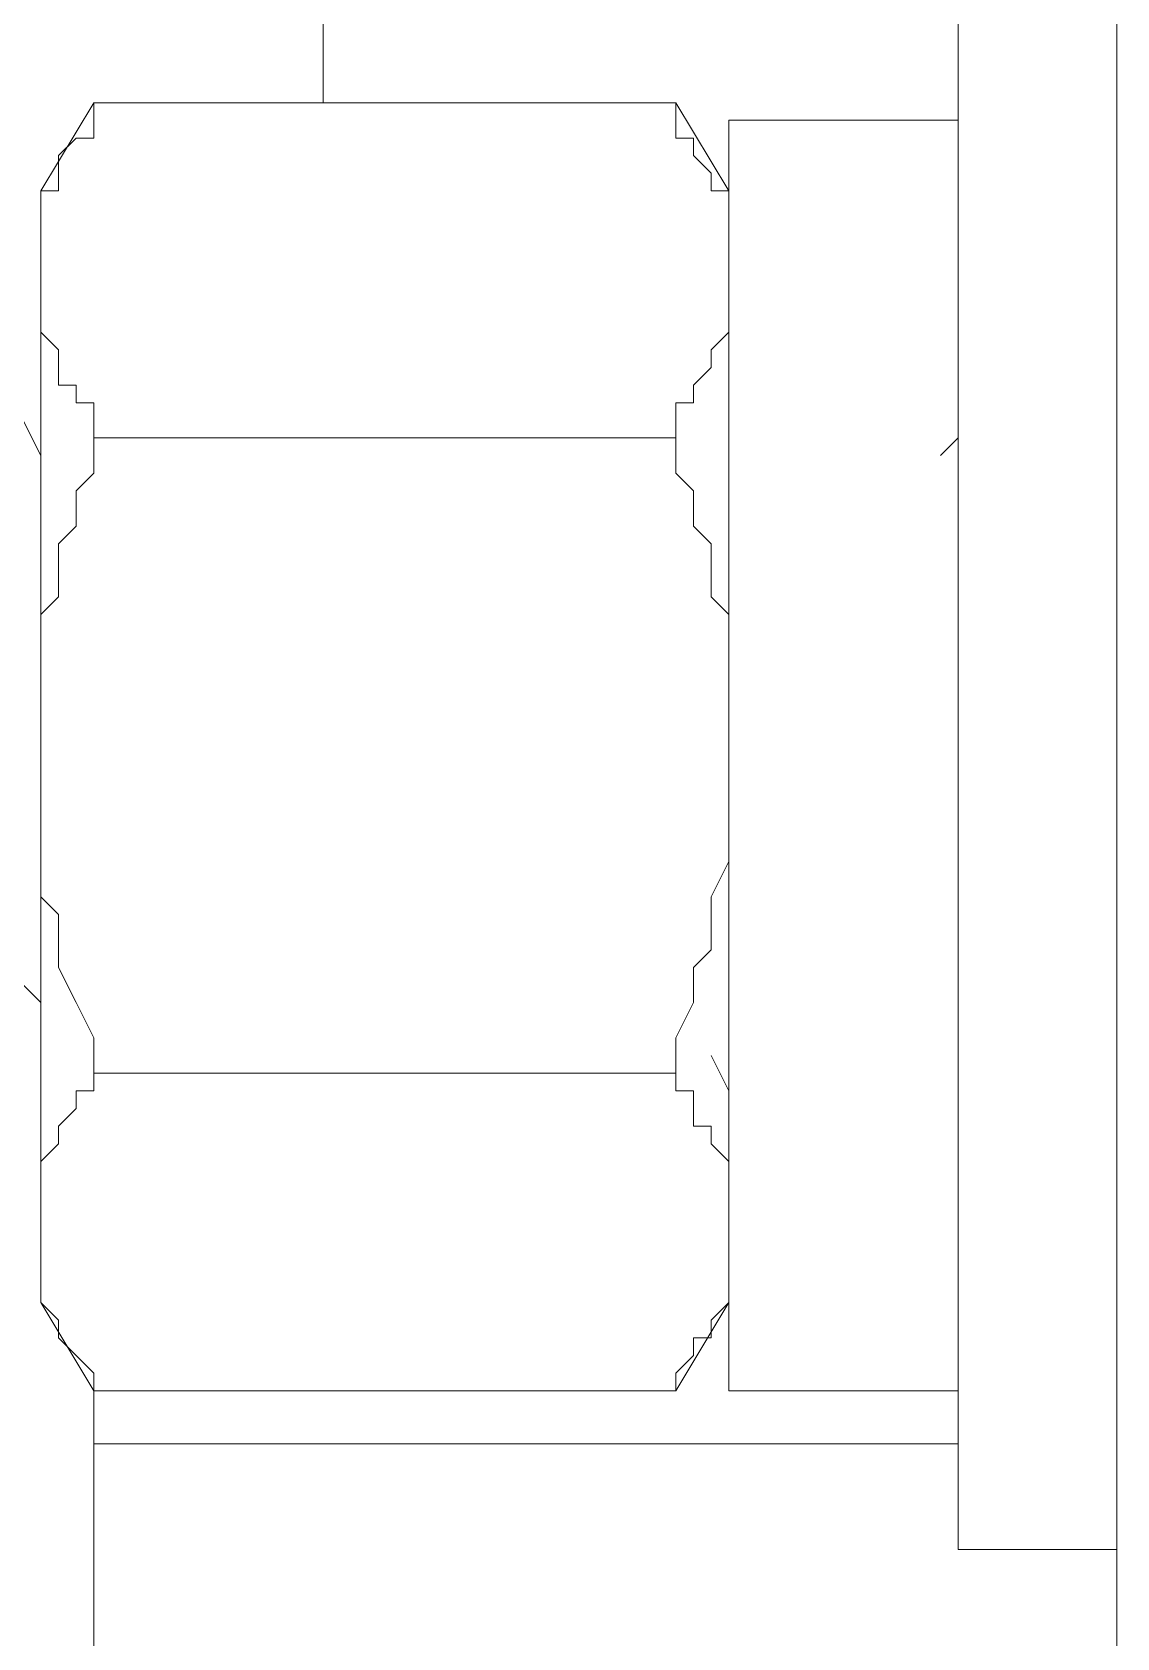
# Model space of a CAD drawing. Header units: millimetres. Extents: x 1341 to 37388, y -13954 to 1849.
# Drawn here: x 29444.37 to 29463.83, y 336.59 to 365.37 of the extents above; entities that cross this region are included whole.
import ezdxf

# ---------------------------------------------------------------- set-up
doc = ezdxf.new("R2010")
doc.units = ezdxf.units.MM
doc.layers.add('COMPONENTE', color=3, linetype='Continuous')

# ---------------------------------------------------------------- blocks, each defined once
blk = doc.blocks.new('TRANFORMADOR_IP00_TRAEL_VISTA_FRONT')
at = {"layer": 'COMPONENTE', "linetype": 'Continuous', "lineweight": 0}
for points in [[(5039.653, 3453.333), (5039.653, 3559.613)], [(5025.419, 3489.076), (5025.419, 3531.462)], [(5036.806, 3491.607), (5036.806, 3463.139)], [(5021.307, 3489.076), (5020.358, 3487.495)], [(5021.307, 3489.076), (5021.307, 3488.443)], [(5031.746, 3489.076), (5021.307, 3489.076)], [(5032.694, 3487.495), (5031.746, 3489.076)], [(5031.746, 3489.076), (5031.746, 3488.443)], [(5036.806, 3488.76), (5032.694, 3488.76)], [(5032.694, 3488.76), (5032.694, 3465.985)], [(5020.991, 3488.443), (5020.675, 3488.127)], [(5021.307, 3488.443), (5020.991, 3488.443)], [(5020.991, 3488.443), (5020.991, 3488.443)], [(5031.746, 3488.443), (5032.062, 3488.443)], [(5032.062, 3488.443), (5032.062, 3488.443)], [(5032.062, 3488.443), (5032.062, 3488.127)], [(5020.675, 3488.127), (5020.675, 3487.811)], [(5032.062, 3488.127), (5032.378, 3487.811)], [(5020.675, 3487.811), (5020.675, 3487.811)], [(5020.675, 3487.811), (5020.675, 3487.495)], [(5032.378, 3487.811), (5032.378, 3487.811)], [(5032.378, 3487.811), (5032.378, 3487.495)], [(5020.675, 3487.495), (5020.358, 3487.495)], [(5020.358, 3487.495), (5020.358, 3487.178)], [(5020.358, 3485.913), (5020.358, 3487.495)], [(5032.378, 3487.495), (5032.694, 3487.495)], [(5032.694, 3487.495), (5032.694, 3487.178)], [(5020.358, 3487.178), (5020.358, 3486.862)], [(5032.694, 3487.178), (5032.694, 3486.862)], [(5020.358, 3486.862), (5020.358, 3486.862)], [(5020.358, 3486.862), (5020.358, 3486.862)], [(5020.358, 3486.862), (5020.358, 3486.546)], [(5032.694, 3486.862), (5032.694, 3486.862)], [(5032.694, 3486.862), (5032.694, 3486.862)], [(5032.694, 3486.862), (5032.694, 3486.546)], [(5020.358, 3486.546), (5020.358, 3485.913)], [(5032.694, 3486.546), (5032.694, 3485.913)], [(5020.358, 3485.913), (5020.358, 3485.913)], [(5020.358, 3485.913), (5020.358, 3485.913)], [(5020.358, 3485.913), (5020.358, 3485.597)], [(5020.358, 3477.373), (5020.358, 3485.913)], [(5032.694, 3485.913), (5032.694, 3485.913)], [(5032.694, 3485.913), (5032.694, 3485.913)], [(5032.694, 3485.913), (5032.694, 3485.597)], [(5020.358, 3485.597), (5020.358, 3485.28)], [(5032.694, 3485.597), (5032.694, 3485.28)], [(5020.358, 3485.28), (5020.358, 3485.28)], [(5020.358, 3485.28), (5020.358, 3484.964)], [(5032.694, 3485.28), (5032.694, 3485.28)], [(5032.694, 3485.28), (5032.694, 3484.964)], [(5020.358, 3484.964), (5020.358, 3484.964)], [(5020.358, 3484.964), (5020.675, 3484.648)], [(5032.694, 3484.964), (5032.378, 3484.648)], [(5032.694, 3484.964), (5032.694, 3484.964)], [(5020.675, 3484.648), (5020.675, 3484.331)], [(5032.378, 3484.648), (5032.378, 3484.331)], [(5020.675, 3484.331), (5020.675, 3484.331)], [(5020.675, 3484.331), (5020.675, 3484.015)], [(5032.378, 3484.331), (5032.062, 3484.015)], [(5032.378, 3484.331), (5032.378, 3484.331)], [(5020.358, 3482.75), (5019.726, 3484.015)], [(5020.675, 3484.015), (5020.991, 3484.015)], [(5020.991, 3484.015), (5020.991, 3483.699)], [(5032.062, 3484.015), (5032.062, 3484.015)], [(5032.062, 3484.015), (5032.062, 3483.699)], [(5032.694, 3483.699), (5032.694, 3484.015)], [(5020.991, 3483.699), (5021.307, 3483.699)], [(5021.307, 3483.699), (5021.307, 3483.066)], [(5032.062, 3483.699), (5031.746, 3483.699)], [(5031.746, 3483.699), (5031.746, 3483.066)], [(5020.358, 3483.066), (5020.358, 3482.75)], [(5020.358, 3483.066), (5020.358, 3482.75)], [(5031.746, 3483.066), (5021.307, 3483.066)], [(5021.307, 3482.434), (5021.307, 3483.066)], [(5031.746, 3482.434), (5031.746, 3483.066)], [(5036.806, 3483.066), (5036.49, 3482.75)], [(5020.358, 3482.434), (5020.358, 3482.75)], [(5020.991, 3482.117), (5021.307, 3482.434)], [(5032.062, 3482.117), (5031.746, 3482.434)], [(5020.991, 3481.801), (5020.991, 3482.117)], [(5032.062, 3481.801), (5032.062, 3482.117)], [(5020.991, 3481.485), (5020.991, 3481.801)], [(5032.062, 3481.485), (5032.062, 3481.801)], [(5020.675, 3481.168), (5020.991, 3481.485)], [(5032.378, 3481.168), (5032.062, 3481.485)], [(5020.675, 3480.852), (5020.675, 3481.168)], [(5032.378, 3480.852), (5032.378, 3481.168)], [(5020.675, 3480.219), (5020.675, 3480.852)], [(5032.378, 3480.219), (5032.378, 3480.852)], [(5020.358, 3479.903), (5020.675, 3480.219)], [(5032.694, 3479.903), (5032.378, 3480.219)], [(5020.358, 3479.587), (5020.358, 3479.903)], [(5032.694, 3479.587), (5032.694, 3479.903)], [(5020.358, 3479.27), (5020.358, 3479.587)], [(5032.694, 3479.27), (5032.694, 3479.587)], [(5020.358, 3478.954), (5020.358, 3479.27)], [(5032.694, 3478.954), (5032.694, 3479.27)], [(5020.358, 3478.638), (5020.358, 3478.954)], [(5020.358, 3478.954), (5020.358, 3478.954)], [(5032.694, 3478.638), (5032.694, 3478.954)], [(5032.694, 3478.954), (5032.694, 3478.954)], [(5020.358, 3478.005), (5020.358, 3478.638)], [(5032.694, 3478.005), (5032.694, 3478.638)], [(5020.358, 3477.373), (5020.358, 3478.005)], [(5020.358, 3478.005), (5020.358, 3478.005)], [(5032.694, 3477.373), (5032.694, 3478.005)], [(5032.694, 3478.005), (5032.694, 3478.005)], [(5020.358, 3476.74), (5020.358, 3477.373)], [(5020.358, 3468.832), (5020.358, 3477.373)], [(5032.694, 3476.74), (5032.694, 3477.373)], [(5020.358, 3476.424), (5020.358, 3476.74)], [(5032.694, 3476.424), (5032.694, 3476.74)], [(5020.358, 3476.107), (5020.358, 3476.424)], [(5032.694, 3476.107), (5032.694, 3476.424)], [(5020.358, 3475.475), (5020.358, 3476.107)], [(5032.694, 3475.475), (5032.694, 3476.107)], [(5020.358, 3474.842), (5020.358, 3475.475)], [(5020.358, 3475.475), (5020.358, 3475.475)], [(5032.378, 3474.842), (5032.694, 3475.475)], [(5032.694, 3475.475), (5032.694, 3475.475)], [(5020.675, 3474.526), (5020.358, 3474.842)], [(5032.378, 3474.526), (5032.378, 3474.842)], [(5020.675, 3474.21), (5020.675, 3474.526)], [(5032.378, 3474.21), (5032.378, 3474.526)], [(5020.675, 3473.893), (5020.675, 3474.21)], [(5032.378, 3473.893), (5032.378, 3474.21)], [(5020.675, 3473.577), (5020.675, 3473.893)], [(5032.062, 3473.577), (5032.378, 3473.893)], [(5020.991, 3472.944), (5020.675, 3473.577)], [(5032.062, 3472.944), (5032.062, 3473.577)], [(5020.358, 3472.944), (5020.042, 3473.261)], [(5020.358, 3472.628), (5020.358, 3472.944)], [(5020.358, 3472.944), (5020.358, 3472.944)], [(5020.358, 3472.944), (5020.358, 3472.944)], [(5020.358, 3472.944), (5020.358, 3472.944)], [(5021.307, 3472.312), (5020.991, 3472.944)], [(5020.991, 3472.944), (5020.991, 3472.944)], [(5031.746, 3472.312), (5032.062, 3472.944)], [(5032.062, 3472.944), (5032.062, 3472.944)], [(5020.358, 3472.312), (5020.358, 3472.628)], [(5020.358, 3472.628), (5020.358, 3472.628)], [(5020.358, 3471.995), (5020.358, 3472.312)], [(5020.358, 3472.312), (5020.358, 3472.312)], [(5020.358, 3472.312), (5020.358, 3472.312)], [(5020.358, 3472.312), (5020.358, 3472.312)], [(5021.307, 3471.679), (5021.307, 3472.312)], [(5031.746, 3471.679), (5031.746, 3472.312)], [(5020.358, 3471.679), (5020.358, 3471.995)], [(5020.358, 3471.995), (5020.358, 3471.995)], [(5020.358, 3471.995), (5020.358, 3471.995)], [(5032.378, 3471.995), (5032.694, 3471.363)], [(5020.358, 3471.363), (5020.358, 3471.679)], [(5020.358, 3471.679), (5020.358, 3471.679)], [(5020.358, 3471.679), (5020.358, 3471.679)], [(5021.307, 3471.679), (5021.307, 3471.363)], [(5031.746, 3471.679), (5021.307, 3471.679)], [(5031.746, 3471.679), (5031.746, 3471.363)], [(5020.358, 3470.73), (5020.358, 3471.363)], [(5020.358, 3471.046), (5020.358, 3471.363)], [(5020.358, 3471.363), (5020.358, 3471.363)], [(5020.358, 3471.363), (5020.358, 3471.363)], [(5020.358, 3471.363), (5020.358, 3471.363)], [(5020.358, 3471.363), (5020.358, 3471.363)], [(5020.358, 3471.363), (5020.358, 3471.363)], [(5020.358, 3471.363), (5020.358, 3471.363)], [(5021.307, 3471.363), (5020.991, 3471.363)], [(5020.991, 3471.363), (5020.991, 3471.046)], [(5031.746, 3471.363), (5032.062, 3471.363)], [(5032.062, 3471.363), (5032.062, 3471.046)], [(5020.358, 3470.73), (5020.358, 3471.046)], [(5020.358, 3471.046), (5020.358, 3471.046)], [(5020.358, 3471.046), (5020.358, 3471.046)], [(5020.358, 3471.046), (5020.358, 3471.046)], [(5020.991, 3471.046), (5020.675, 3470.73)], [(5032.062, 3471.046), (5032.062, 3470.73)], [(5020.358, 3470.73), (5020.358, 3470.73)], [(5020.358, 3470.73), (5020.358, 3470.73)], [(5020.358, 3470.73), (5020.358, 3470.73)], [(5020.358, 3470.73), (5020.358, 3470.73)], [(5020.358, 3470.73), (5020.358, 3470.73)], [(5020.358, 3470.73), (5020.358, 3470.73)], [(5020.358, 3470.73), (5020.358, 3470.73)], [(5020.358, 3470.73), (5020.358, 3470.73)], [(5020.358, 3470.73), (5020.358, 3470.73)], [(5020.358, 3470.73), (5020.358, 3470.73)], [(5020.675, 3470.73), (5020.675, 3470.73)], [(5020.675, 3470.73), (5020.675, 3470.73)], [(5020.675, 3470.73), (5020.675, 3470.414)], [(5032.062, 3470.73), (5032.378, 3470.73)], [(5032.378, 3470.73), (5032.378, 3470.73)], [(5032.378, 3470.73), (5032.378, 3470.414)], [(5020.675, 3470.414), (5020.358, 3470.098)], [(5032.378, 3470.414), (5032.694, 3470.098)], [(5020.358, 3470.098), (5020.358, 3469.781)], [(5032.694, 3470.098), (5032.694, 3469.781)], [(5020.358, 3469.781), (5020.358, 3469.781)], [(5020.358, 3469.781), (5020.358, 3469.781)], [(5020.358, 3469.781), (5020.358, 3469.465)], [(5032.694, 3469.781), (5032.694, 3469.781)], [(5032.694, 3469.781), (5032.694, 3469.781)], [(5032.694, 3469.781), (5032.694, 3469.465)], [(5020.358, 3469.465), (5020.358, 3469.149)], [(5032.694, 3469.465), (5032.694, 3469.149)], [(5020.358, 3469.149), (5020.358, 3468.832)], [(5032.694, 3469.149), (5032.694, 3468.832)], [(5020.358, 3468.832), (5020.358, 3468.832)], [(5020.358, 3468.832), (5020.358, 3468.516)], [(5020.358, 3467.567), (5020.358, 3468.832)], [(5032.694, 3468.832), (5032.694, 3468.832)], [(5032.694, 3468.832), (5032.694, 3468.516)], [(5020.358, 3468.516), (5020.358, 3468.2)], [(5032.694, 3468.516), (5032.694, 3468.2)], [(5020.358, 3468.2), (5020.358, 3468.2)], [(5020.358, 3468.2), (5020.358, 3467.883)], [(5032.694, 3468.2), (5032.694, 3468.2)], [(5032.694, 3468.2), (5032.694, 3467.883)], [(5020.358, 3467.883), (5020.358, 3467.883)], [(5020.358, 3467.883), (5020.358, 3467.567)], [(5032.694, 3467.883), (5032.694, 3467.883)], [(5032.694, 3467.883), (5032.694, 3467.567)], [(5020.358, 3467.567), (5021.307, 3465.985)], [(5020.358, 3467.567), (5020.675, 3467.251)], [(5031.746, 3465.985), (5032.694, 3467.567)], [(5032.694, 3467.567), (5032.378, 3467.251)], [(5020.675, 3467.251), (5020.675, 3467.251)], [(5020.675, 3467.251), (5020.675, 3466.934)], [(5032.378, 3467.251), (5032.378, 3467.251)], [(5032.378, 3467.251), (5032.378, 3466.934)], [(5020.675, 3466.934), (5020.675, 3466.934)], [(5020.675, 3466.934), (5020.991, 3466.618)], [(5032.378, 3466.934), (5032.062, 3466.934)], [(5032.062, 3466.934), (5032.062, 3466.618)], [(5020.991, 3466.618), (5020.991, 3466.618)], [(5020.991, 3466.618), (5021.307, 3466.302)], [(5032.062, 3466.618), (5031.746, 3466.302)], [(5032.062, 3466.618), (5032.062, 3466.618)], [(5021.307, 3466.302), (5021.307, 3465.985)], [(5031.746, 3466.302), (5031.746, 3465.985)], [(5021.307, 3449.537), (5021.307, 3465.985)], [(5021.307, 3465.985), (5021.307, 3465.985)], [(5031.746, 3465.985), (5021.307, 3465.985)], [(5031.746, 3465.985), (5021.307, 3465.985)], [(5032.694, 3465.985), (5036.806, 3465.985)], [(5032.694, 3465.985), (5036.806, 3465.985)], [(5036.806, 3465.037), (5021.307, 3465.037)], [(5036.806, 3463.139), (5039.337, 3463.139)], [(5036.806, 3463.139), (5039.653, 3463.139)]]:
    blk.add_lwpolyline(points, dxfattribs=at)

msp = doc.modelspace()

# ---------------------------------------------------------------- block references
at = {"linetype": 'ByBlock'}
msp.add_blockref('TRANFORMADOR_IP00_TRAEL_VISTA_FRONT', (24424.173, -3124.971), dxfattribs=at)

doc.saveas('drawing.dxf')
